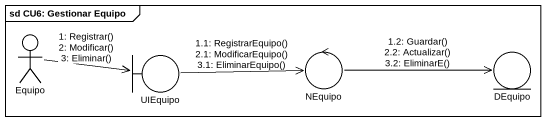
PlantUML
@startuml
mainframe sd CU6: Gestionar Equipo
actor Equipo
control NEquipo
entity DEquipo
boundary UIEquipo
Equipo -right-> UIEquipo : 1: Registrar()\n2: Modificar()\n3: Eliminar()
UIEquipo -right-> NEquipo : 1.1: RegistrarEquipo()\n2.1: ModificarEquipo()\n3.1: EliminarEquipo()
NEquipo -right-> DEquipo : 1.2: Guardar()\n2.2: Actualizar()\n3.2: EliminarE()
@enduml
